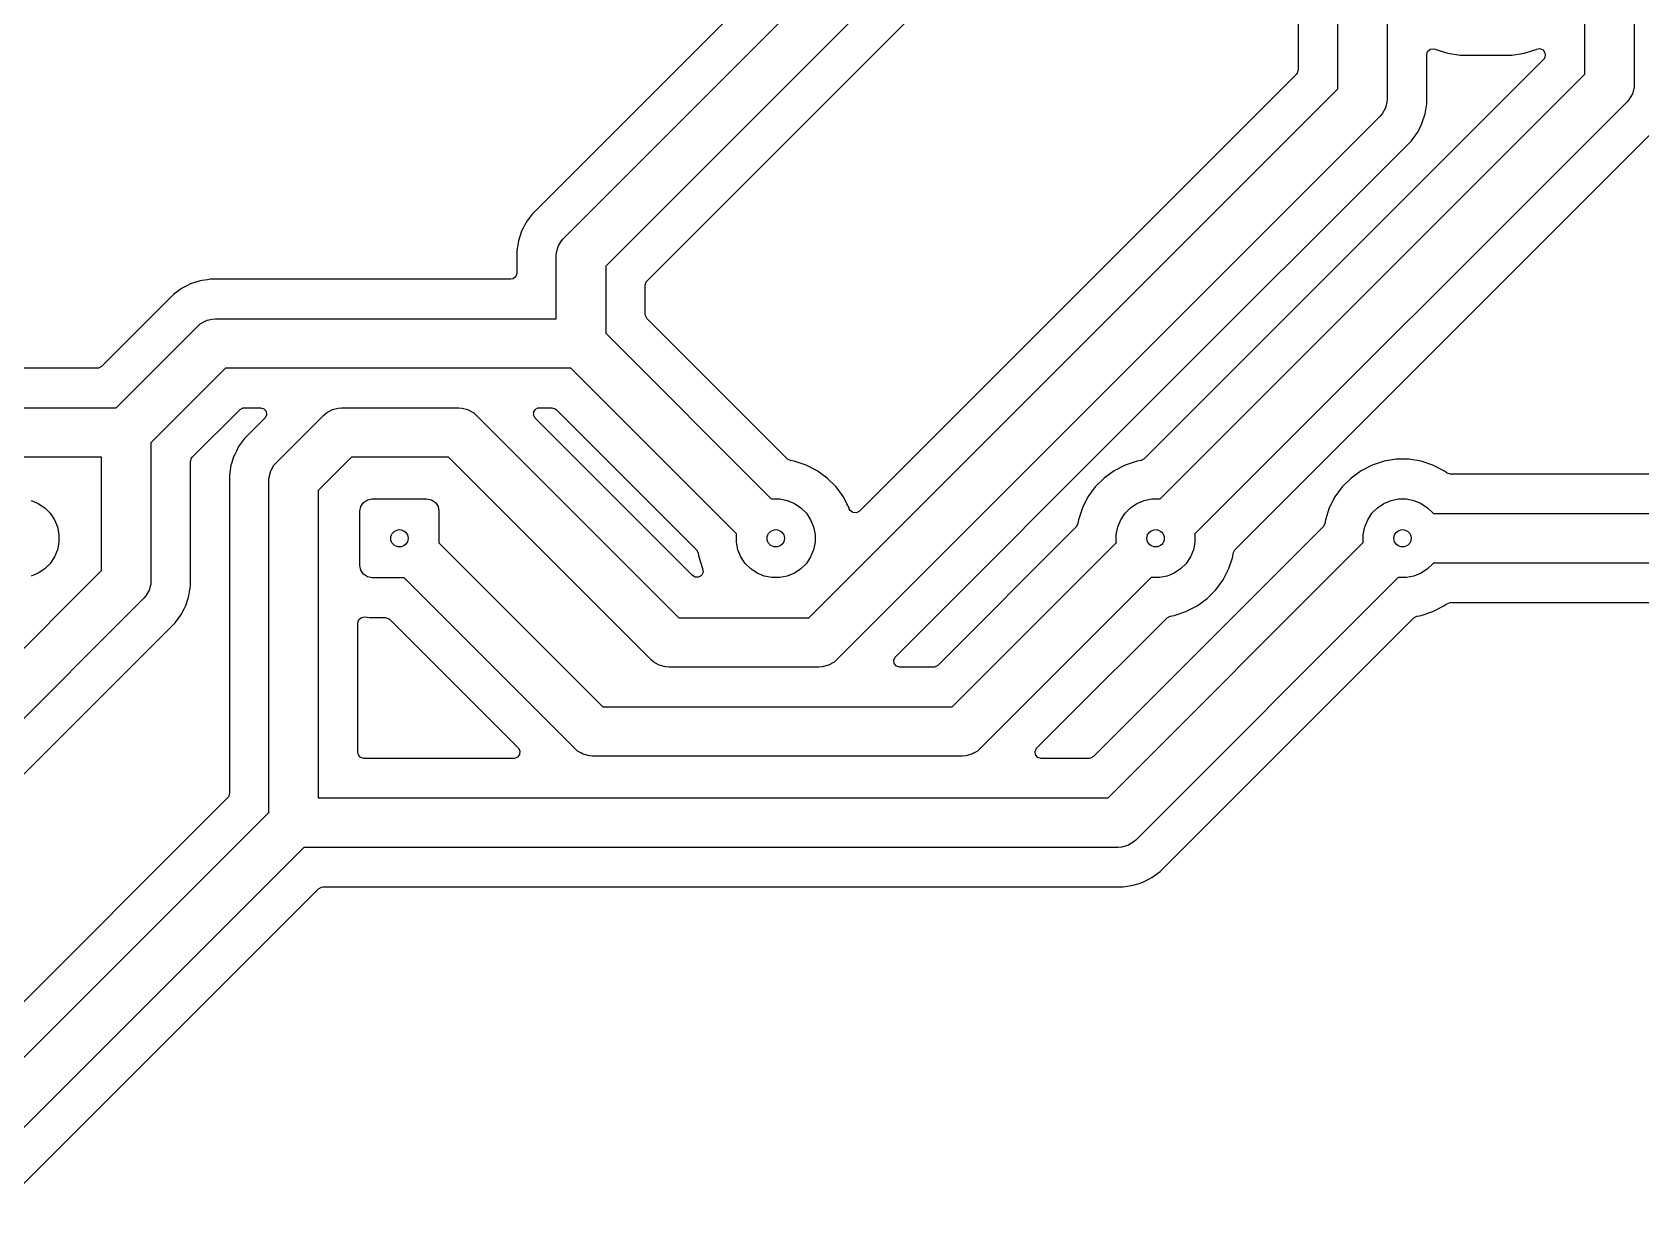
# Model space of a CAD drawing. Extents: x 20 to 124, y -124 to -20.
# Drawn here: x 63.63 to 96.2, y -87.91 to -63.74 of the extents above; entities that cross this region are included whole.
import ezdxf

# ---------------------------------------------------------------- set-up
doc = ezdxf.new("R2010")
doc.units = 0
doc.layers.add('BLACK', color=7, linetype='CONTINUOUS')
doc.layers.add('WHITE', color=7, linetype='CONTINUOUS')

msp = doc.modelspace()

# ---------------------------------------------------------------- linework, layer by layer
at = {"layer": 'BLACK', "linetype": 'CONTINUOUS'}
for p, q in [((89.716084, -51.45553), (73.749236, -67.422378)), ((74.387647, -67.916047), (90.209746, -52.093947)), ((90.770407, -52.9475), (75.2412, -68.476706)), ((76.078019, -68.771966), (91.065666, -53.784319)), ((89.2628, -57.425148), (89.2628, -64.501752)), ((90.0633, -64.884694), (90.0633, -57.5275)), ((91.0633, -58.0275), (91.0633, -65.0918)), ((96.0667, -60.0675), (96.0667, -64.7958)), ((95.0667, -64.588693), (95.0667, -60.5675)), ((91.8638, -64.1979), (91.883485, -64.130861)), ((91.883485, -64.130861), (91.936289, -64.085106)), ((91.936289, -64.085106), (92.005447, -64.075162)), ((92.005447, -64.075162), (92.044098, -64.087417)), ((92.044098, -64.087417), (92.050621, -64.090741)), ((92.050621, -64.090741), (92.290215, -64.16859)), ((93.839785, -64.16859), (94.079379, -64.090741)), ((94.079379, -64.090741), (94.085899, -64.087418)), ((94.085899, -64.087418), (94.154565, -64.074518)), ((94.154565, -64.074518), (94.219308, -64.10079)), ((94.219308, -64.10079), (94.259569, -64.157893)), ((94.259569, -64.157893), (94.2662, -64.1979)), ((94.229881, -64.293433), (86.14359, -72.379723)), ((91.8638, -65.194152), (91.8638, -64.1979)), ((92.290215, -64.16859), (92.539038, -64.208)), ((92.539038, -64.208), (92.539039, -64.208)), ((92.539039, -64.208), (93.590961, -64.208)), ((93.590961, -64.208), (93.590962, -64.208)), ((93.590962, -64.208), (93.839785, -64.16859)), ((94.246515, -64.272791), (94.229881, -64.293433)), ((94.2662, -64.205752), (94.246515, -64.272791)), ((94.2662, -64.1979), (94.2662, -64.205752)), ((89.226481, -64.589433), (80.378654, -73.437259)), ((86.462278, -73.193115), (95.0667, -64.588693)), ((89.243115, -64.568791), (89.226481, -64.589433)), ((89.2628, -64.501752), (89.243115, -64.568791)), ((96.0667, -64.7958), (96.062423, -64.861047)), ((79.352194, -75.5958), (90.0633, -64.884694)), ((91.0633, -65.0918), (91.059023, -65.157047)), ((95.963361, -65.100196), (95.920254, -65.149353)), ((95.963377, -65.100181), (95.963361, -65.100196)), ((96.02864, -64.987142), (95.963377, -65.100181)), ((96.062423, -64.861063), (96.02864, -64.987142)), ((96.062423, -64.861047), (96.062423, -64.861063)), ((90.916853, -65.445353), (79.912853, -76.449353)), ((95.920254, -65.149353), (87.169384, -73.900221)), ((90.959968, -65.396189), (90.916853, -65.445353)), ((90.959977, -65.396181), (90.959968, -65.396189)), ((91.02524, -65.283142), (90.959977, -65.396181)), ((91.035561, -65.244624), (91.02524, -65.283142)), ((91.059023, -65.157063), (91.035561, -65.244624)), ((91.059023, -65.157047), (91.059023, -65.157063)), ((91.76852, -65.591019), (91.831777, -65.396334)), ((91.831777, -65.396334), (91.8638, -65.194152)), ((87.982757, -74.218926), (96.40685, -65.794832)), ((91.555266, -65.939019), (91.675587, -65.773411)), ((91.675587, -65.773411), (91.722053, -65.682214)), ((91.722053, -65.682214), (91.76852, -65.591019)), ((86.321485, -71.1728), (91.555266, -65.939019)), ((73.749236, -67.422378), (73.628913, -67.587988)), ((73.582445, -67.679184), (73.535979, -67.770381)), ((73.582446, -67.679185), (73.582445, -67.679184)), ((73.628913, -67.587988), (73.582446, -67.679185)), ((73.472723, -67.965064), (73.4407, -68.167248)), ((73.535979, -67.770382), (73.472723, -67.965061)), ((73.472723, -67.965061), (73.472723, -67.965064)), ((73.535979, -67.770381), (73.535979, -67.770382)), ((74.27926, -68.078258), (74.287109, -68.064663)), ((74.287109, -68.064663), (74.344523, -67.965219)), ((74.344523, -67.965219), (74.344538, -67.965203)), ((74.344538, -67.965203), (74.387647, -67.916047)), ((73.4407, -68.167248), (73.4407, -68.6192)), ((74.2412, -68.2696), (74.245477, -68.204352)), ((74.2412, -69.5437), (74.2412, -68.2696)), ((74.245477, -68.204337), (74.27926, -68.078258)), ((74.245477, -68.204352), (74.245477, -68.204337)), ((73.421015, -68.686239), (73.368211, -68.731994)), ((73.4407, -68.6192), (73.421015, -68.686239)), ((75.2412, -68.476706), (75.2412, -69.836593)), ((66.488482, -69.051732), (65.031634, -70.508581)), ((66.488486, -69.051728), (66.488482, -69.051732)), ((66.654086, -68.931415), (66.488486, -69.051728)), ((66.760881, -68.877), (66.654086, -68.931415)), ((66.836481, -68.838478), (66.760881, -68.877)), ((66.836484, -68.838477), (66.836481, -68.838478)), ((67.031164, -68.775223), (66.836484, -68.838477)), ((67.071605, -68.768818), (67.031164, -68.775223)), ((67.181223, -68.751456), (67.071605, -68.768818)), ((67.233348, -68.7432), (67.181223, -68.751456)), ((73.3167, -68.7432), (67.233348, -68.7432)), ((73.368211, -68.731994), (73.3167, -68.7432)), ((76.0417, -68.859647), (76.061385, -68.792608)), ((76.0417, -69.453653), (76.0417, -68.859647)), ((76.061385, -68.792608), (76.078019, -68.771966)), ((65.326894, -71.3454), (66.982147, -69.690146)), ((66.982147, -69.690146), (67.031311, -69.64703)), ((67.031311, -69.64703), (67.031319, -69.647023)), ((67.031319, -69.647023), (67.144358, -69.58176)), ((67.144358, -69.58176), (67.171001, -69.57462)), ((67.171001, -69.57462), (67.270437, -69.547977)), ((67.270437, -69.547977), (67.270452, -69.547977)), ((67.270452, -69.547977), (67.3357, -69.5437)), ((67.3357, -69.5437), (74.2412, -69.5437)), ((76.044534, -69.480011), (76.0417, -69.453653)), ((76.078019, -69.541334), (76.044534, -69.480011)), ((78.916408, -72.379723), (76.078019, -69.541334)), ((75.2412, -69.836593), (78.597722, -73.193115)), ((64.943953, -70.5449), (60.414748, -70.5449)), ((64.970311, -70.542066), (64.943953, -70.5449)), ((65.031634, -70.508581), (64.970311, -70.542066)), ((67.542807, -70.5437), (66.034, -72.052506)), ((74.534094, -70.5437), (67.542807, -70.5437)), ((77.890615, -73.900222), (74.534094, -70.5437)), ((81.108966, -76.385319), (86.321485, -71.1728)), ((60.5171, -71.3454), (65.326894, -71.3454)), ((66.870819, -72.347765), (67.838065, -71.380519)), ((67.838065, -71.380519), (67.899388, -71.347034)), ((67.899388, -71.347034), (67.925746, -71.3442)), ((67.925746, -71.3442), (68.251453, -71.3442)), ((68.339134, -71.555881), (67.928736, -71.966278)), ((68.251453, -71.3442), (68.318492, -71.363885)), ((68.318492, -71.363885), (68.364247, -71.416689)), ((68.345166, -71.549403), (68.339134, -71.555881)), ((68.374191, -71.485847), (68.345166, -71.549403)), ((68.364247, -71.416689), (68.374191, -71.485847)), ((68.567147, -72.459947), (69.535247, -71.491847)), ((69.535247, -71.491847), (69.58441, -71.448731)), ((69.58441, -71.448731), (69.584419, -71.448723)), ((69.584419, -71.448723), (69.697458, -71.38346)), ((69.697458, -71.38346), (69.708434, -71.380519)), ((69.708434, -71.380519), (69.823537, -71.349677)), ((69.823537, -71.349677), (69.823552, -71.349677)), ((69.823552, -71.349677), (69.8888, -71.3454)), ((69.8888, -71.3454), (72.2661, -71.3454)), ((72.2661, -71.3454), (72.331348, -71.349677)), ((72.331348, -71.349677), (72.331363, -71.349677)), ((72.331363, -71.349677), (72.446466, -71.380519)), ((72.446466, -71.380519), (72.457442, -71.38346)), ((72.457442, -71.38346), (72.570481, -71.448723)), ((72.570481, -71.448723), (72.570496, -71.448738)), ((72.570496, -71.448738), (72.619653, -71.491847)), ((72.619653, -71.491847), (76.723607, -75.5958)), ((73.780709, -71.450553), (73.786304, -71.438301)), ((73.78386, -71.472471), (73.780709, -71.450553)), ((73.782281, -71.494558), (73.78386, -71.472471)), ((73.788736, -71.506379), (73.782281, -71.494558)), ((73.786304, -71.438301), (73.787265, -71.424866)), ((73.787265, -71.424866), (73.800535, -71.407139)), ((73.790653, -71.519711), (73.788736, -71.506379)), ((73.805153, -71.536444), (73.790653, -71.519711)), ((73.800535, -71.407139), (73.809734, -71.386997)), ((73.815766, -71.555881), (73.805153, -71.536444)), ((73.809734, -71.386997), (73.821065, -71.379714)), ((77.001368, -74.741483), (73.815766, -71.555881)), ((73.821065, -71.379714), (73.829137, -71.368933)), ((73.829137, -71.368933), (73.849882, -71.361195)), ((73.849882, -71.361195), (73.868512, -71.349223)), ((73.868512, -71.349223), (73.89043, -71.346071)), ((73.89043, -71.346071), (73.894601, -71.344516)), ((73.894601, -71.344516), (73.903447, -71.3442)), ((73.903447, -71.3442), (74.151153, -71.3442)), ((74.151153, -71.3442), (74.218192, -71.363885)), ((74.218192, -71.363885), (74.238834, -71.380519)), ((74.238834, -71.380519), (77.077223, -74.218908)), ((67.928736, -71.966278), (67.808413, -72.131888)), ((66.034, -72.052506), (66.034, -74.8491)), ((67.761945, -72.223084), (67.715033, -72.315155)), ((67.761946, -72.223085), (67.761945, -72.223084)), ((67.808413, -72.131888), (67.761946, -72.223085)), ((65.034, -72.3454), (60.724206, -72.3454)), ((65.034, -74.641994), (65.034, -72.3454)), ((66.8345, -72.435446), (66.854185, -72.368407)), ((66.8345, -74.746748), (66.8345, -72.435446)), ((66.854185, -72.368407), (66.870819, -72.347765)), ((67.652222, -72.508971), (67.6202, -72.711148)), ((67.652223, -72.508963), (67.652222, -72.508971)), ((67.663812, -72.473299), (67.652223, -72.508963)), ((67.713972, -72.31892), (67.663812, -72.473299)), ((67.715033, -72.315155), (67.713972, -72.31892)), ((68.424977, -72.748237), (68.45876, -72.622158)), ((68.45876, -72.622158), (68.460797, -72.61863)), ((68.460797, -72.61863), (68.524023, -72.509119)), ((68.524023, -72.509119), (68.524038, -72.509103)), ((68.524038, -72.509103), (68.567147, -72.459947)), ((70.095906, -72.3454), (69.4207, -73.020606)), ((72.058994, -72.3454), (70.095906, -72.3454)), ((76.162946, -76.449353), (72.058994, -72.3454)), ((78.921555, -72.384585), (78.916408, -72.379723)), ((78.984689, -72.414515), (78.921555, -72.384585)), ((79.059783, -72.426409), (78.984689, -72.414515)), ((79.179582, -72.465334), (79.059783, -72.426409)), ((79.299379, -72.504259), (79.179582, -72.465334)), ((79.523845, -72.61863), (79.299379, -72.504259)), ((79.523847, -72.618631), (79.523845, -72.61863)), ((79.523848, -72.618632), (79.523847, -72.618631)), ((79.727649, -72.766701), (79.523848, -72.618632)), ((85.536151, -72.618632), (85.33235, -72.766701)), ((85.760618, -72.50426), (85.536151, -72.618632)), ((86.000217, -72.426409), (85.760618, -72.50426)), ((86.075309, -72.414515), (86.000217, -72.426409)), ((86.082267, -72.413208), (86.075309, -72.414515)), ((86.14359, -72.379723), (86.082267, -72.413208)), ((90.536151, -72.618632), (90.33235, -72.766701)), ((90.760616, -72.50426), (90.536151, -72.618632)), ((91.000214, -72.42641), (90.760616, -72.50426)), ((91.124626, -72.406705), (91.000214, -72.42641)), ((91.249038, -72.387), (91.124626, -72.406705)), ((91.500962, -72.387), (91.249038, -72.387)), ((91.749779, -72.426409), (91.500962, -72.387)), ((91.749785, -72.42641), (91.749779, -72.426409)), ((91.989383, -72.50426), (91.749785, -72.42641)), ((92.213845, -72.61863), (91.989383, -72.50426)), ((92.275362, -72.663324), (92.213845, -72.61863)), ((67.6202, -72.711148), (67.6202, -79.153853)), ((68.4207, -72.8135), (68.424977, -72.748252)), ((68.4207, -79.536794), (68.4207, -72.8135)), ((68.424977, -72.748252), (68.424977, -72.748237)), ((79.727654, -72.766705), (79.727649, -72.766701)), ((79.905794, -72.944845), (79.727654, -72.766705)), ((79.905798, -72.94485), (79.905794, -72.944845)), ((79.980148, -73.047185), (79.905798, -72.94485)), ((85.154201, -72.94485), (85.006132, -73.148651)), ((85.154205, -72.944845), (85.154201, -72.94485)), ((85.332345, -72.766705), (85.154205, -72.944845)), ((85.33235, -72.766701), (85.332345, -72.766705)), ((90.154201, -72.94485), (90.006132, -73.148651)), ((90.154205, -72.944845), (90.154201, -72.94485)), ((90.332345, -72.766705), (90.154205, -72.944845)), ((90.33235, -72.766701), (90.332345, -72.766705)), ((92.281199, -72.667315), (92.275362, -72.663324)), ((92.348238, -72.687), (92.281199, -72.667315)), ((98.474953, -72.687), (92.348238, -72.687)), ((63.607228, -73.221948), (63.752117, -73.281963)), ((63.752117, -73.281963), (63.882515, -73.369092)), ((69.4207, -73.020606), (69.4207, -79.2439)), ((70.28403, -73.341829), (70.338223, -73.260723)), ((70.338223, -73.260723), (70.419329, -73.20653)), ((70.419329, -73.20653), (70.515, -73.1875)), ((70.515, -73.1875), (71.615, -73.1875)), ((71.615, -73.1875), (71.710671, -73.20653)), ((71.710671, -73.20653), (71.791777, -73.260723)), ((71.791777, -73.260723), (71.84597, -73.341829)), ((78.597722, -73.193115), (78.606586, -73.191352)), ((78.606586, -73.191352), (78.763414, -73.191352)), ((78.763414, -73.191352), (78.917228, -73.221948)), ((78.917228, -73.221948), (79.062117, -73.281963)), ((79.062117, -73.281963), (79.192515, -73.369092)), ((80.05387, -73.148655), (79.980148, -73.047185)), ((80.124639, -73.287547), (80.05387, -73.148655)), ((85.006132, -73.148651), (84.89176, -73.373118)), ((85.867485, -73.369092), (85.997883, -73.281963)), ((85.997883, -73.281963), (86.142772, -73.221948)), ((86.142772, -73.221948), (86.296586, -73.191352)), ((86.296586, -73.191352), (86.453414, -73.191352)), ((86.453414, -73.191352), (86.462278, -73.193115)), ((90.006132, -73.148651), (89.89176, -73.373118)), ((90.867485, -73.369092), (90.997883, -73.281963)), ((90.997883, -73.281963), (91.142772, -73.221948)), ((91.142772, -73.221948), (91.296586, -73.191352)), ((91.296586, -73.191352), (91.453414, -73.191352)), ((91.453414, -73.191352), (91.607228, -73.221948)), ((91.607228, -73.221948), (91.752117, -73.281963)), ((91.752117, -73.281963), (91.882515, -73.369092)), ((63.882515, -73.369092), (63.993408, -73.479985)), ((63.993408, -73.479985), (64.080537, -73.610383)), ((64.080537, -73.610383), (64.140552, -73.755272)), ((70.265, -73.4375), (70.28403, -73.341829)), ((70.265, -74.5375), (70.265, -73.4375)), ((71.84597, -73.341829), (71.865, -73.4375)), ((71.865, -73.4375), (71.865, -74.080394)), ((79.192515, -73.369092), (79.303408, -73.479985)), ((79.303408, -73.479985), (79.390537, -73.610383)), ((79.390537, -73.610383), (79.450552, -73.755272)), ((80.168241, -73.37312), (80.124639, -73.287547)), ((80.168242, -73.373123), (80.168241, -73.37312)), ((80.173042, -73.387896), (80.168242, -73.373123)), ((80.191706, -73.423888), (80.173042, -73.387896)), ((80.247639, -73.46576), (80.191706, -73.423888)), ((80.317331, -73.470744), (80.247639, -73.46576)), ((80.378654, -73.437259), (80.317331, -73.470744)), ((84.89176, -73.373118), (84.813909, -73.612717)), ((85.609448, -73.755272), (85.669463, -73.610383)), ((85.669463, -73.610383), (85.756592, -73.479985)), ((85.756592, -73.479985), (85.867485, -73.369092)), ((89.89176, -73.373118), (89.813909, -73.612717)), ((90.609448, -73.755272), (90.669463, -73.610383)), ((90.669463, -73.610383), (90.756592, -73.479985)), ((90.756592, -73.479985), (90.867485, -73.369092)), ((91.882515, -73.369092), (91.993408, -73.479985)), ((91.993408, -73.479985), (91.998429, -73.4875)), ((91.998429, -73.4875), (98.857894, -73.4875)), ((64.140552, -73.755272), (64.171148, -73.909086)), ((64.171148, -73.909086), (64.171148, -74.065914)), ((77.888852, -73.909086), (77.890615, -73.900222)), ((77.888852, -74.065914), (77.888852, -73.909086)), ((79.450552, -73.755272), (79.481148, -73.909086)), ((79.481148, -73.909086), (79.481148, -74.065914)), ((84.767223, -73.75609), (81.962634, -76.560681)), ((84.772085, -73.750943), (84.767223, -73.75609)), ((84.802015, -73.687809), (84.772085, -73.750943)), ((84.813909, -73.612717), (84.802015, -73.687809)), ((89.767223, -73.75609), (85.116234, -78.407081)), ((85.578852, -73.909086), (85.609448, -73.755272)), ((85.578852, -74.065914), (85.578852, -73.909086)), ((87.169384, -73.900221), (87.171148, -73.909086)), ((87.171148, -73.909086), (87.171148, -74.065914)), ((89.772085, -73.750943), (89.767223, -73.75609)), ((89.802015, -73.687809), (89.772085, -73.750943)), ((89.813909, -73.612717), (89.802015, -73.687809)), ((90.578852, -73.909086), (90.609448, -73.755272)), ((90.578852, -74.065914), (90.578852, -73.909086)), ((64.140552, -74.219728), (64.080537, -74.364617)), ((64.171148, -74.065914), (64.140552, -74.219728)), ((71.865, -74.080394), (75.182106, -77.3975)), ((77.077223, -74.218908), (77.110708, -74.280231)), ((77.919448, -74.219728), (77.888852, -74.065914)), ((77.979463, -74.364617), (77.919448, -74.219728)), ((79.450552, -74.219728), (79.390537, -74.364617)), ((79.481148, -74.065914), (79.450552, -74.219728)), ((82.257894, -77.3975), (85.580615, -74.074778)), ((85.411494, -79.2439), (90.580615, -74.074778)), ((85.580615, -74.074778), (85.578852, -74.065914)), ((87.140552, -74.219728), (87.080537, -74.364617)), ((87.171148, -74.065914), (87.140552, -74.219728)), ((87.947984, -74.287187), (87.977911, -74.224057)), ((87.977911, -74.224057), (87.982757, -74.218926)), ((90.580615, -74.074778), (90.578852, -74.065914)), ((63.993408, -74.495015), (63.882515, -74.605908)), ((64.080537, -74.364617), (63.993408, -74.495015)), ((70.28403, -74.633171), (70.265, -74.5375)), ((77.110708, -74.280231), (77.112015, -74.287189)), ((77.112015, -74.287189), (77.123909, -74.362283)), ((77.123909, -74.362283), (77.201761, -74.601885)), ((78.066592, -74.495015), (77.979463, -74.364617)), ((78.177485, -74.605908), (78.066592, -74.495015)), ((79.303408, -74.495015), (79.192515, -74.605908)), ((79.390537, -74.364617), (79.303408, -74.495015)), ((86.993408, -74.495015), (86.882515, -74.605908)), ((87.080537, -74.364617), (86.993408, -74.495015)), ((87.858241, -74.601879), (87.93609, -74.362285)), ((87.93609, -74.362285), (87.947984, -74.287187)), ((91.993408, -74.495015), (91.882515, -74.605908)), ((91.998429, -74.4875), (91.993408, -74.495015)), ((99.065, -74.4875), (91.998429, -74.4875)), ((62.232394, -77.4436), (65.034, -74.641994)), ((63.752117, -74.693037), (63.607228, -74.753052)), ((63.882515, -74.605908), (63.752117, -74.693037)), ((66.029723, -74.914363), (66.004856, -75.007168)), ((66.034, -74.8491), (66.029723, -74.914347)), ((66.029723, -74.914347), (66.029723, -74.914363)), ((66.8345, -74.951451), (66.8345, -74.746748)), ((70.338223, -74.714277), (70.28403, -74.633171)), ((70.419329, -74.76847), (70.338223, -74.714277)), ((70.515, -74.7875), (70.419329, -74.76847)), ((71.157894, -74.7875), (70.515, -74.7875)), ((74.621447, -78.251053), (71.157894, -74.7875)), ((77.04988, -74.771453), (77.001368, -74.741483)), ((77.119705, -74.773953), (77.04988, -74.771453)), ((77.179797, -74.738306), (77.119705, -74.773953)), ((77.211077, -74.675829), (77.179797, -74.738306)), ((77.201761, -74.601885), (77.203614, -74.606359)), ((77.203614, -74.606359), (77.211077, -74.675829)), ((78.307883, -74.693037), (78.177485, -74.605908)), ((78.452772, -74.753052), (78.307883, -74.693037)), ((78.606586, -74.783648), (78.452772, -74.753052)), ((78.763414, -74.783648), (78.606586, -74.783648)), ((78.917228, -74.753052), (78.763414, -74.783648)), ((79.062117, -74.693037), (78.917228, -74.753052)), ((79.192515, -74.605908), (79.062117, -74.693037)), ((86.287721, -74.781884), (82.818553, -78.251053)), ((91.287721, -74.781884), (85.972153, -80.097453)), ((86.296586, -74.783648), (86.287721, -74.781884)), ((86.453414, -74.783648), (86.296586, -74.783648)), ((86.607228, -74.753052), (86.453414, -74.783648)), ((86.752117, -74.693037), (86.607228, -74.753052)), ((86.882515, -74.605908), (86.752117, -74.693037)), ((87.595793, -75.030156), (87.74387, -74.826345)), ((87.74387, -74.826345), (87.858241, -74.601879)), ((91.296586, -74.783648), (91.287721, -74.781884)), ((91.453414, -74.783648), (91.296586, -74.783648)), ((91.607228, -74.753052), (91.453414, -74.783648)), ((91.752117, -74.693037), (91.607228, -74.753052)), ((91.882515, -74.605908), (91.752117, -74.693037)), ((65.887553, -75.202653), (62.793053, -78.297153)), ((65.930661, -75.153496), (65.887553, -75.202653)), ((65.930677, -75.153481), (65.930661, -75.153496)), ((65.99594, -75.040442), (65.930677, -75.153481)), ((66.004856, -75.007168), (65.99594, -75.040442)), ((66.73922, -75.348319), (66.794631, -75.177782)), ((66.794631, -75.177782), (66.802477, -75.153635)), ((66.802477, -75.153635), (66.8345, -74.951451)), ((87.213845, -75.35637), (87.417656, -75.208293)), ((87.417656, -75.208293), (87.595793, -75.030156)), ((66.525966, -75.696319), (66.633297, -75.54859)), ((66.633297, -75.54859), (66.646287, -75.530711)), ((66.646287, -75.530711), (66.705657, -75.41419)), ((66.705657, -75.41419), (66.73922, -75.348319)), ((86.60641, -75.595273), (86.667731, -75.56179)), ((86.667731, -75.56179), (86.674645, -75.56049)), ((86.674645, -75.56049), (86.749785, -75.54859)), ((86.749785, -75.54859), (86.989379, -75.470741)), ((86.989379, -75.470741), (87.213845, -75.35637)), ((91.60641, -75.595273), (91.667731, -75.56179)), ((91.667731, -75.56179), (91.674645, -75.56049)), ((91.674645, -75.56049), (91.749785, -75.54859)), ((91.749785, -75.54859), (91.989379, -75.470741)), ((91.989379, -75.470741), (92.213845, -75.35637)), ((92.213845, -75.35637), (92.275353, -75.311681)), ((92.275353, -75.311681), (92.341158, -75.288202)), ((92.341158, -75.288202), (92.348238, -75.288)), ((92.348238, -75.288), (99.167351, -75.288)), ((63.286719, -78.935566), (66.37415, -75.848132)), ((66.37415, -75.848132), (66.374157, -75.848127)), ((66.374157, -75.848127), (66.381217, -75.841067)), ((66.381217, -75.841067), (66.381219, -75.841066)), ((66.381219, -75.841066), (66.525966, -75.696319)), ((70.2212, -75.700959), (70.240885, -75.63392)), ((70.2212, -78.3194), (70.2212, -75.700959)), ((70.240885, -75.63392), (70.293689, -75.588165)), ((70.293689, -75.588165), (70.357354, -75.577556)), ((70.357354, -75.577556), (70.463392, -75.588)), ((70.463392, -75.588), (70.774953, -75.588)), ((70.774953, -75.588), (70.841992, -75.607685)), ((70.841992, -75.607685), (70.862634, -75.624319)), ((70.862634, -75.624319), (73.470034, -78.231719)), ((76.723607, -75.5958), (79.352194, -75.5958)), ((84.530147, -77.671538), (86.60641, -75.595273)), ((86.465819, -80.735866), (91.60641, -75.595273)), ((76.21211, -76.492468), (76.162946, -76.449353)), ((76.212119, -76.492477), (76.21211, -76.492468)), ((76.325158, -76.55774), (76.212119, -76.492477)), ((79.863681, -76.492477), (79.750642, -76.55774)), ((79.863696, -76.492461), (79.863681, -76.492477)), ((79.912853, -76.449353), (79.863696, -76.492461)), ((81.073909, -76.455353), (81.102934, -76.391797)), ((81.083853, -76.524511), (81.073909, -76.455353)), ((81.129608, -76.577315), (81.083853, -76.524511)), ((81.102934, -76.391797), (81.108966, -76.385319)), ((76.451237, -76.591523), (76.325158, -76.55774)), ((76.451252, -76.591523), (76.451237, -76.591523)), ((76.5165, -76.5958), (76.451252, -76.591523)), ((79.5593, -76.5958), (76.5165, -76.5958)), ((79.624548, -76.591523), (79.5593, -76.5958)), ((79.624563, -76.591523), (79.624548, -76.591523)), ((79.750642, -76.55774), (79.624563, -76.591523)), ((81.196647, -76.597), (81.129608, -76.577315)), ((81.874953, -76.597), (81.196647, -76.597)), ((81.901311, -76.594166), (81.874953, -76.597)), ((81.962634, -76.560681), (81.901311, -76.594166)), ((75.182106, -77.3975), (82.257894, -77.3975)), ((83.969966, -78.231719), (84.530147, -77.671538)), ((70.232406, -78.370911), (70.2212, -78.3194)), ((70.278161, -78.423715), (70.232406, -78.370911)), ((70.3452, -78.4434), (70.278161, -78.423715)), ((73.382353, -78.4434), (70.3452, -78.4434)), ((73.391199, -78.443084), (73.382353, -78.4434)), ((73.456663, -78.418667), (73.391199, -78.443084)), ((73.498535, -78.362734), (73.456663, -78.418667)), ((73.470034, -78.231719), (73.503519, -78.293042)), ((73.503519, -78.293042), (73.498535, -78.362734)), ((74.670603, -78.294161), (74.621447, -78.251053)), ((74.670619, -78.294177), (74.670603, -78.294161)), ((74.750467, -78.340277), (74.670619, -78.294177)), ((74.783658, -78.35944), (74.750467, -78.340277)), ((74.909737, -78.393223), (74.783658, -78.35944)), ((74.909752, -78.393223), (74.909737, -78.393223)), ((74.975, -78.3975), (74.909752, -78.393223)), ((82.465, -78.3975), (74.975, -78.3975)), ((82.530248, -78.393223), (82.465, -78.3975)), ((82.530263, -78.393223), (82.530248, -78.393223)), ((82.656342, -78.35944), (82.530263, -78.393223)), ((82.689533, -78.340277), (82.656342, -78.35944)), ((82.769381, -78.294177), (82.689533, -78.340277)), ((82.769396, -78.294161), (82.769381, -78.294177)), ((82.818553, -78.251053), (82.769396, -78.294161)), ((83.934909, -78.301753), (83.963934, -78.238197)), ((83.944853, -78.370911), (83.934909, -78.301753)), ((83.990608, -78.423715), (83.944853, -78.370911)), ((83.963934, -78.238197), (83.969966, -78.231719)), ((84.057647, -78.4434), (83.990608, -78.423715)), ((85.028553, -78.4434), (84.057647, -78.4434)), ((85.054911, -78.440566), (85.028553, -78.4434)), ((85.116234, -78.407081), (85.054911, -78.440566)), ((67.583881, -79.241534), (61.248134, -85.577281)), ((67.600515, -79.220892), (67.583881, -79.241534)), ((67.6202, -79.153853), (67.600515, -79.220892)), ((69.4207, -79.2439), (85.411494, -79.2439)), ((61.543394, -86.4141), (68.4207, -79.536794)), ((85.972153, -80.097453), (85.922996, -80.140561)), ((69.127806, -80.2439), (62.104053, -87.267653)), ((85.6186, -80.2439), (69.127806, -80.2439)), ((85.683848, -80.239623), (85.6186, -80.2439)), ((85.683863, -80.239623), (85.683848, -80.239623)), ((85.809942, -80.20584), (85.683863, -80.239623)), ((85.922981, -80.140577), (85.809942, -80.20584)), ((85.922996, -80.140561), (85.922981, -80.140577)), ((86.300211, -80.856187), (86.465819, -80.735866)), ((62.597719, -87.906066), (69.423066, -81.080719)), ((69.423066, -81.080719), (69.484389, -81.047234)), ((69.484389, -81.047234), (69.510747, -81.0444)), ((69.510747, -81.0444), (85.720951, -81.0444)), ((85.720951, -81.0444), (85.720952, -81.0444)), ((85.720952, -81.0444), (85.923135, -81.012377)), ((85.923135, -81.012377), (86.020476, -80.980748)), ((86.020476, -80.980748), (86.117819, -80.94912)), ((86.117819, -80.94912), (86.209014, -80.902653)), ((86.209014, -80.902653), (86.300211, -80.856187))]:
    msp.add_line(p, q, dxfattribs=at)
at = {"layer": 'BLACK'}
for centre in [(71.065, -73.9875), (78.685, -73.9875), (86.375, -73.9875), (91.375, -73.9875)]:
    msp.add_circle(centre, 0.175, dxfattribs=at)
at = {"layer": 'WHITE'}
for centre in [(71.065, -73.9875), (78.685, -73.9875), (86.375, -73.9875), (91.375, -73.9875)]:
    msp.add_circle(centre, 0.175, dxfattribs=at)

doc.saveas('drawing.dxf')
